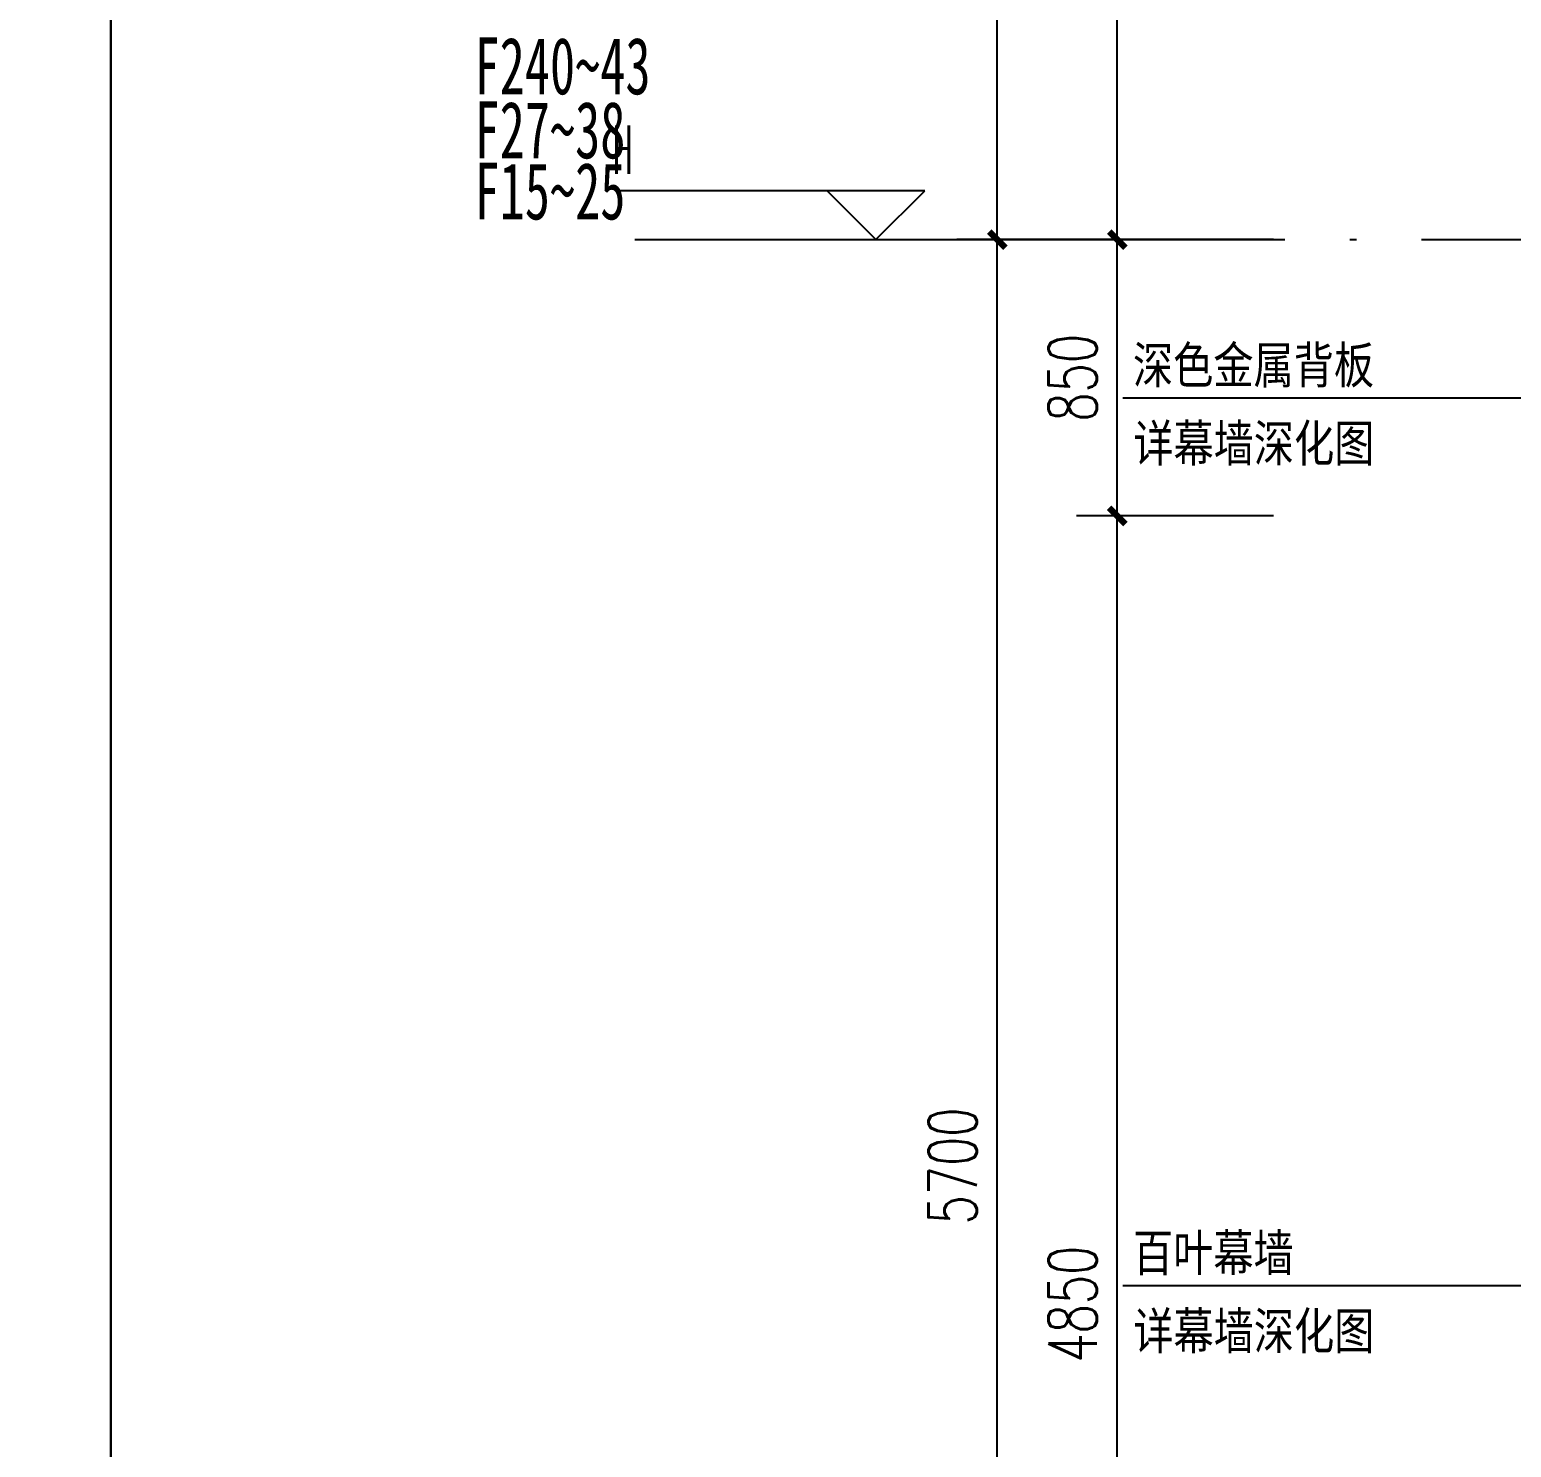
# Model space of a CAD drawing. Header units: millimetres. Extents: x 12351878 to 12381578, y 696206 to 738256.
# Drawn here: x 12361678 to 12366236, y 717318 to 721680 of the extents above; entities that cross this region are included whole.
import ezdxf

# ---------------------------------------------------------------- set-up
doc = ezdxf.new("R2010")
doc.units = ezdxf.units.MM
doc.header["$LTSCALE"] = 1000
doc.linetypes.add('DOTE', pattern=[2.42, 2, -0.2, 0.02, -0.2])
for name, color, linetype in [('A-ANNO-DIMS', 3, 'Continuous'), ('A-ANNO-ELEV', 3, 'Continuous'), ('A-ANNO-TEXT', 7, 'Continuous'), ('DIM_LEAD', 3, 'Continuous'), ('DOTE', 16, 'DOTE'), ('PUB_TEXT', 7, 'Continuous')]:
    doc.layers.add(name, color=color, linetype=linetype)
doc.styles.add('_TCH_DIM', font='SIMPLEX.shx', dxfattribs={"width": 0.6, "bigfont": 'GBCBIG.shx'})
doc.styles.add('_TCH_DIM_T3', font='SIMPLEX', dxfattribs={"width": 0.705882, "bigfont": 'GBCBIG'})
doc.styles.add('宋体', font='', dxfattribs={"width": 0.65})
doc.styles.get('宋体').set_extended_font_data('SimSun')
doc.dimstyles.new('_TCH_ARCH&&50', dxfattribs={"dimtxt": 148.75, "dimasz": 50, "dimexe": 125, "dimexo": 150, "dimgap": 63.125, "dimtad": 1, "dimdec": 0, "dimzin": 0, "dimdsep": 46, "dimtxsty": '_TCH_DIM_T3', "dimblk": 'ARCHTICK', "dimcen": 0.09, "dimclrt": 7, "dimazin": 2, "dimtfac": 1, "dimtdec": 0, "dimtix": 1, "dimtmove": 2, "dimatfit": 3, "dimfxl": 0, "dimtolj": 1, "dimtzin": 0, "dimarcsym": 0})

# ---------------------------------------------------------------- blocks, each defined once
blk = doc.blocks.new('asdgfdfssh')
blk.add_lwpolyline([(0, 37050), (9550, 37050), (9550, 0), (0, 0)], close=True)
blk = doc.blocks.new('_ArchTick')
at = {"color": 0, "linetype": 'ByBlock', "const_width": 0.4}
blk.add_lwpolyline([(-0.5, -0.5), (0.5, 0.5)], dxfattribs=at)
blk = doc.blocks.new('*D211')
at = {"layer": 'A-ANNO-DIMS', "color": 0, "lineweight": -2, "transparency": 16777216}
for p, q in [((12365024, 721033.5), (12364529.8, 721033.5)), ((12364654.8, 715333.5), (12364654.8, 721033.5)), ((12365024, 715333.5), (12364529.8, 715333.5))]:
    blk.add_line(p, q, dxfattribs=at)
at = {"layer": 'Defpoints', "color": 0, "transparency": 16777216}
for p in [(12364654.8, 721033.5), (12365174, 721033.5), (12365174, 715333.5)]:
    blk.add_point(p, dxfattribs=at)
at = {"layer": 'A-ANNO-DIMS', "color": 0, "lineweight": -2, "transparency": 16777216, "xscale": 50, "yscale": 50, "zscale": 50}
for p, rotation in [((12364654.8, 721033.5), 90), ((12364654.8, 715333.5), 270)]:
    blk.add_blockref('_ArchTick', p, dxfattribs=dict(at, rotation=rotation))
at = {"layer": 'A-ANNO-DIMS', "color": 7, "transparency": 16777216, "insert": (12364517.3, 718183.5), "char_height": 148.75, "attachment_point": 5, "rotation": 90, "style": '_TCH_DIM_T3'}
blk.add_mtext('\\A1;5700', dxfattribs=at)
blk = doc.blocks.new('*D212')
at = {"layer": 'A-ANNO-DIMS', "color": 0, "lineweight": -2, "transparency": 16777216}
for p, q in [((12365024, 724633.5), (12364529.8, 724633.5)), ((12364654.8, 721033.5), (12364654.8, 724633.5)), ((12365024, 721033.5), (12364529.8, 721033.5))]:
    blk.add_line(p, q, dxfattribs=at)
at = {"layer": 'Defpoints', "color": 0, "transparency": 16777216}
for p in [(12364654.8, 724633.5), (12365174, 724633.5), (12365174, 721033.5)]:
    blk.add_point(p, dxfattribs=at)
at = {"layer": 'A-ANNO-DIMS', "color": 0, "lineweight": -2, "transparency": 16777216, "xscale": 50, "yscale": 50, "zscale": 50}
for p, rotation in [((12364654.8, 724633.5), 90), ((12364654.8, 721033.5), 270)]:
    blk.add_blockref('_ArchTick', p, dxfattribs=dict(at, rotation=rotation))
at = {"layer": 'A-ANNO-DIMS', "color": 7, "transparency": 16777216, "insert": (12364517.3, 722833.5), "char_height": 148.75, "attachment_point": 5, "rotation": 90, "style": '_TCH_DIM_T3'}
blk.add_mtext('\\A1;3600', dxfattribs=at)
blk = doc.blocks.new('*D223')
at = {"layer": 'A-ANNO-DIMS', "color": 0, "lineweight": -2, "transparency": 16777216}
for p, q in [((12365504.6, 720183.5), (12364899, 720183.5)), ((12365024, 715333.5), (12365024, 720183.5)), ((12365504.6, 715333.5), (12364899, 715333.5))]:
    blk.add_line(p, q, dxfattribs=at)
at = {"layer": 'Defpoints', "color": 0, "transparency": 16777216}
for p in [(12365024, 720183.5), (12365654.6, 720183.5), (12365654.6, 715333.5)]:
    blk.add_point(p, dxfattribs=at)
at = {"layer": 'A-ANNO-DIMS', "color": 0, "lineweight": -2, "transparency": 16777216, "xscale": 50, "yscale": 50, "zscale": 50}
for p, rotation in [((12365024, 720183.5), 90), ((12365024, 715333.5), 270)]:
    blk.add_blockref('_ArchTick', p, dxfattribs=dict(at, rotation=rotation))
at = {"layer": 'A-ANNO-DIMS', "color": 7, "transparency": 16777216, "insert": (12364886.5, 717758.5), "char_height": 148.75, "attachment_point": 5, "rotation": 90, "style": '_TCH_DIM_T3'}
blk.add_mtext('\\A1;4850', dxfattribs=at)
blk = doc.blocks.new('*D224')
at = {"layer": 'A-ANNO-DIMS', "color": 0, "lineweight": -2, "transparency": 16777216}
for p, q in [((12365504.6, 721033.5), (12364899, 721033.5)), ((12365024, 720183.5), (12365024, 721033.5)), ((12365504.6, 720183.5), (12364899, 720183.5))]:
    blk.add_line(p, q, dxfattribs=at)
at = {"layer": 'Defpoints', "color": 0, "transparency": 16777216}
for p in [(12365024, 721033.5), (12365654.6, 721033.5), (12365654.6, 720183.5)]:
    blk.add_point(p, dxfattribs=at)
at = {"layer": 'A-ANNO-DIMS', "color": 0, "lineweight": -2, "transparency": 16777216, "xscale": 50, "yscale": 50, "zscale": 50}
for p, rotation in [((12365024, 721033.5), 90), ((12365024, 720183.5), 270)]:
    blk.add_blockref('_ArchTick', p, dxfattribs=dict(at, rotation=rotation))
at = {"layer": 'A-ANNO-DIMS', "color": 7, "transparency": 16777216, "insert": (12364886.5, 720608.5), "char_height": 148.75, "attachment_point": 5, "rotation": 90, "style": '_TCH_DIM_T3'}
blk.add_mtext('\\A1;850', dxfattribs=at)
blk = doc.blocks.new('*D225')
at = {"layer": 'A-ANNO-DIMS', "color": 0, "lineweight": -2, "transparency": 16777216}
for p, q in [((12365504.6, 723783.5), (12364899, 723783.5)), ((12365024, 721033.5), (12365024, 723783.5)), ((12365504.6, 721033.5), (12364899, 721033.5))]:
    blk.add_line(p, q, dxfattribs=at)
at = {"layer": 'Defpoints', "color": 0, "transparency": 16777216}
for p in [(12365024, 723783.5), (12365654.6, 723783.5), (12365654.6, 721033.5)]:
    blk.add_point(p, dxfattribs=at)
at = {"layer": 'A-ANNO-DIMS', "color": 0, "lineweight": -2, "transparency": 16777216, "xscale": 50, "yscale": 50, "zscale": 50}
for p, rotation in [((12365024, 723783.5), 90), ((12365024, 721033.5), 270)]:
    blk.add_blockref('_ArchTick', p, dxfattribs=dict(at, rotation=rotation))
at = {"layer": 'A-ANNO-DIMS', "color": 7, "transparency": 16777216, "insert": (12364886.5, 722408.5), "char_height": 148.75, "attachment_point": 5, "rotation": 90, "style": '_TCH_DIM_T3'}
blk.add_mtext('\\A1;2750', dxfattribs=at)

msp = doc.modelspace()

# ---------------------------------------------------------------- linework, layer by layer
at = {"layer": 'A-ANNO-DIMS'}
msp.add_point((12361927.5, 720385), dxfattribs=at)
at = {"layer": 'A-ANNO-ELEV'}
for p, q in [((12364431.5, 721183.5), (12363481.5, 721183.5)), ((12364281.5, 721033.5), (12364131.5, 721183.5)), ((12364281.5, 721033.5), (12364431.5, 721183.5))]:
    msp.add_line(p, q, dxfattribs=at)
at = {"layer": 'DIM_LEAD'}
for p, q in [((12366360, 720545.5, 0), (12365041.5, 720545.5, 0)), ((12366360, 717814.5), (12365041.5, 717814.5))]:
    msp.add_line(p, q, dxfattribs=at)
at = {"layer": 'DOTE'}
msp.add_line((12363539.5, 721033.5), (12370883.5, 721033.5), dxfattribs=at)

# ---------------------------------------------------------------- block references
for p in [(12352377.5, 699956.4), (12361927.5, 699956.4)]:
    msp.add_blockref('asdgfdfssh', p)

# ---------------------------------------------------------------- texts
at = {"layer": 'A-ANNO-TEXT', "style": '_TCH_DIM', "width": 0.423529}
msp.add_text('H', height=148.8, dxfattribs=at).set_placement((12363472.8, 721236))
at = {"layer": 'PUB_TEXT', "style": '宋体'}
for s, height, width, p in [('F240~43', 175, 0.65, (12363046.3, 721480.6)), ('F27~38', 175, 0.65, (12363046.3, 721283.6)), ('F15~25', 175, 0.65, (12363046.3, 721095.6)), ('深色金属背板 ', 113.29, 0.8, (12365072.3, 720591.1, 0)), ('详幕墙深化图', 113.29, 0.8, (12365073.3, 720350.5, 0)), ('百叶幕墙', 113.29, 0.8, (12365072.3, 717860.1)), ('详幕墙深化图', 113.29, 0.8, (12365073.3, 717619.5))]:
    msp.add_text(s, height=height, dxfattribs=dict(at, width=width)).set_placement(p)

# ---------------------------------------------------------------- dimensions: what is measured, and where the dimension line sits
at = {"layer": 'A-ANNO-DIMS'}
for p1, p2, distance, picture, middle in [((12365174, 721033.5), (12365174, 724633.5), 519.2, '*D212', (12364517.3, 722833.5)), ((12365654.6, 721033.5), (12365654.6, 723783.5), 630.6, '*D225', (12364886.5, 722408.5)), ((12365174, 715333.5), (12365174, 721033.5), 519.2, '*D211', (12364517.3, 718183.5)), ((12365654.6, 720183.5), (12365654.6, 721033.5), 630.6, '*D224', (12364886.5, 720608.5)), ((12365654.6, 715333.5), (12365654.6, 720183.5), 630.6, '*D223', (12364886.5, 717758.5))]:
    dim = msp.add_aligned_dim(p1=p1, p2=p2, distance=distance, dimstyle='_TCH_ARCH&&50', dxfattribs=at)
    dim.commit()
    dim.dimension.update_dxf_attribs({"geometry": picture, "text_midpoint": middle})

doc.saveas('drawing.dxf')
